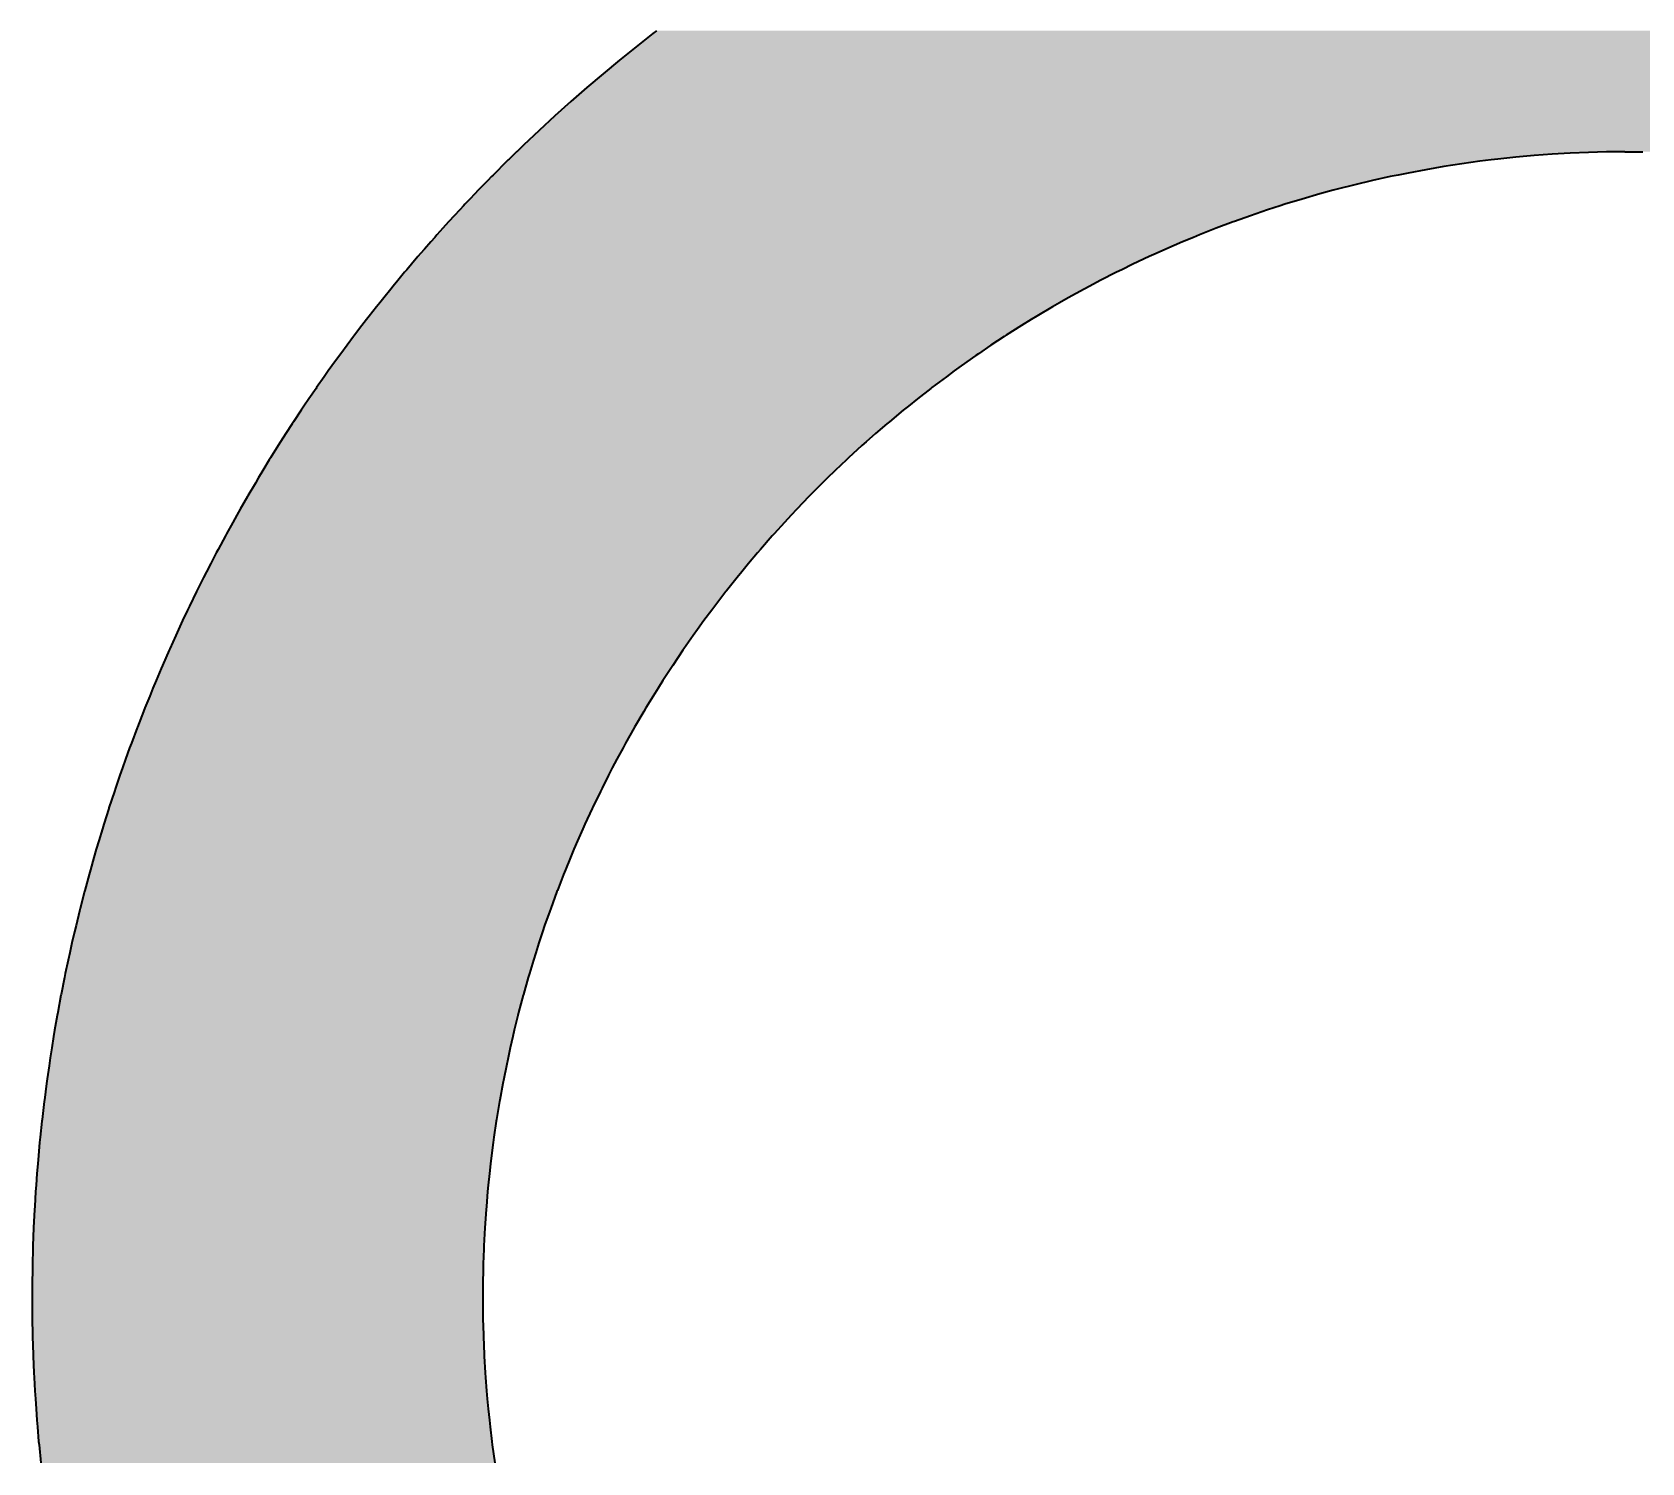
# Model space of a CAD drawing. Header units: inches. Extents: x -225 to -89, y -302 to -258.
# Drawn here: x -169.6341 to -169.4793, y -267.3157 to -267.1781 of the extents above; entities that cross this region are included whole.
import ezdxf

# ---------------------------------------------------------------- set-up
doc = ezdxf.new("R2010")
doc.units = ezdxf.units.IN
doc.header["$MEASUREMENT"] = 0
doc.layers.add('A-Elev-Line-01', color=252, linetype='Continuous', lineweight=35)

# ---------------------------------------------------------------- blocks, each defined once
blk = doc.blocks.new('*U15')
at = {"color": 40, "linetype": 'Continuous'}
for p, q in [((664.245, 1207.082), (664.04, 1206.926)), ((663.088, 1206.181), (662.146, 1205.423)), ((664.04, 1206.926), (663.088, 1206.181)), ((662.146, 1205.423), (661.215, 1204.653)), ((661.215, 1204.653), (660.293, 1203.871)), ((660.293, 1203.871), (659.382, 1203.076)), ((659.382, 1203.076), (658.482, 1202.269)), ((658.482, 1202.269), (657.593, 1201.45)), ((656.715, 1200.619), (656.327, 1200.242)), ((657.593, 1201.45), (656.715, 1200.619)), ((655.768, 1199.697), (655.627, 1199.556)), ((655.848, 1199.777), (655.768, 1199.697)), ((655.895, 1199.822), (655.848, 1199.777)), ((656.007, 1199.931), (655.895, 1199.822)), ((656.102, 1200.024), (656.007, 1199.931)), ((656.181, 1200.1), (656.102, 1200.024)), ((656.242, 1200.16), (656.181, 1200.1)), ((656.287, 1200.204), (656.242, 1200.16)), ((656.316, 1200.231), (656.287, 1200.204)), ((656.327, 1200.242), (656.316, 1200.231)), ((710.831, 1199.697), (709.813, 1199.556)), ((711.479, 1199.777), (710.831, 1199.697)), ((711.852, 1199.822), (711.479, 1199.777)), ((712.875, 1199.931), (711.852, 1199.822)), ((713.899, 1200.024), (712.875, 1199.931)), ((714.924, 1200.1), (713.899, 1200.024)), ((715.951, 1200.16), (714.924, 1200.1)), ((716.978, 1200.204), (715.951, 1200.16)), ((718.006, 1200.231), (716.978, 1200.204)), ((719.035, 1200.242), (718.006, 1200.231)), ((719.035, 1200.242), (720.063, 1200.237)), ((654.902, 1198.83), (654.686, 1198.609)), ((654.992, 1198.923), (654.902, 1198.83)), ((655.106, 1199.036), (654.992, 1198.923)), ((655.296, 1199.225), (655.106, 1199.036)), ((655.469, 1199.399), (655.296, 1199.225)), ((655.627, 1199.556), (655.469, 1199.399)), ((705.764, 1198.83), (704.76, 1198.609)), ((706.217, 1198.923), (705.764, 1198.83)), ((706.772, 1199.036), (706.217, 1198.923)), ((707.783, 1199.225), (706.772, 1199.036)), ((708.796, 1199.399), (707.783, 1199.225)), ((709.813, 1199.556), (708.796, 1199.399)), ((654.148, 1198.057), (653.951, 1197.849)), ((654.208, 1198.118), (654.148, 1198.057)), ((654.455, 1198.372), (654.208, 1198.118)), ((654.686, 1198.609), (654.455, 1198.372)), ((702.538, 1198.057), (701.77, 1197.849)), ((702.763, 1198.118), (702.538, 1198.057)), ((703.759, 1198.372), (702.763, 1198.118)), ((704.76, 1198.609), (703.759, 1198.372)), ((653.101, 1196.948), (652.794, 1196.617)), ((653.316, 1197.181), (653.101, 1196.948)), ((653.395, 1197.264), (653.316, 1197.181)), ((653.68, 1197.565), (653.395, 1197.264)), ((653.951, 1197.849), (653.68, 1197.565)), ((698.82, 1196.948), (697.846, 1196.617)), ((699.54, 1197.181), (698.82, 1196.948)), ((699.798, 1197.264), (699.54, 1197.181)), ((700.782, 1197.565), (699.798, 1197.264)), ((701.77, 1197.849), (700.782, 1197.565)), ((652.474, 1196.27), (652.148, 1195.908)), ((652.495, 1196.293), (652.474, 1196.27)), ((652.794, 1196.617), (652.495, 1196.293)), ((696.878, 1196.27), (695.915, 1195.908)), ((696.942, 1196.293), (696.878, 1196.27)), ((697.846, 1196.617), (696.942, 1196.293)), ((651.462, 1195.138), (651.105, 1194.731)), ((651.686, 1195.395), (651.462, 1195.138)), ((651.809, 1195.531), (651.686, 1195.395)), ((652.148, 1195.908), (651.809, 1195.531)), ((694.008, 1195.138), (693.064, 1194.731)), ((694.629, 1195.395), (694.008, 1195.138)), ((694.959, 1195.531), (694.629, 1195.395)), ((695.915, 1195.908), (694.959, 1195.531)), ((650.739, 1194.308), (650.366, 1193.871)), ((650.89, 1194.485), (650.739, 1194.308)), ((651.105, 1194.731), (650.89, 1194.485)), ((692.126, 1194.308), (691.196, 1193.871)), ((692.52, 1194.485), (692.126, 1194.308)), ((693.064, 1194.731), (692.52, 1194.485)), ((649.984, 1193.419), (649.597, 1192.952)), ((650.105, 1193.565), (649.984, 1193.419)), ((650.366, 1193.871), (650.105, 1193.565)), ((690.272, 1193.419), (689.355, 1192.952)), ((690.572, 1193.565), (690.272, 1193.419)), ((691.196, 1193.871), (690.572, 1193.565)), ((649.201, 1192.471), (648.801, 1191.976)), ((649.334, 1192.635), (649.201, 1192.471)), ((649.597, 1192.952), (649.334, 1192.635)), ((688.447, 1192.471), (687.545, 1191.976)), ((688.756, 1192.635), (688.447, 1192.471)), ((689.355, 1192.952), (688.756, 1192.635)), ((648.574, 1191.695), (648.395, 1191.466)), ((648.801, 1191.976), (648.574, 1191.695)), ((687.053, 1191.695), (686.652, 1191.466)), ((687.545, 1191.976), (687.053, 1191.695)), ((647.827, 1190.744), (647.568, 1190.405)), ((647.983, 1190.942), (647.827, 1190.744)), ((648.395, 1191.466), (647.983, 1190.942)), ((685.444, 1190.744), (684.891, 1190.405)), ((685.767, 1190.942), (685.444, 1190.744)), ((686.652, 1191.466), (685.767, 1190.942)), ((647.093, 1189.784), (646.725, 1189.288)), ((647.146, 1189.853), (647.093, 1189.784)), ((647.568, 1190.405), (647.146, 1189.853)), ((683.917, 1189.784), (683.164, 1189.288)), ((684.023, 1189.853), (683.917, 1189.784)), ((684.891, 1190.405), (684.023, 1189.853)), ((646.372, 1188.813), (646.297, 1188.709)), ((646.725, 1189.288), (646.372, 1188.813)), ((682.467, 1188.813), (682.314, 1188.709)), ((683.164, 1189.288), (682.467, 1188.813)), ((645.664, 1187.833), (645.438, 1187.511)), ((645.869, 1188.117), (645.664, 1187.833)), ((646.297, 1188.709), (645.869, 1188.117)), ((681.084, 1187.833), (680.642, 1187.511)), ((681.473, 1188.117), (681.084, 1187.833)), ((682.314, 1188.709), (681.473, 1188.117)), ((645.438, 1187.511), (645.003, 1186.892)), ((680.642, 1187.511), (679.82, 1186.892)), ((644.571, 1186.261), (644.288, 1185.846)), ((644.969, 1186.844), (644.571, 1186.261)), ((645.003, 1186.892), (644.969, 1186.844)), ((679.008, 1186.261), (678.492, 1185.846)), ((679.758, 1186.844), (679.008, 1186.261)), ((679.82, 1186.892), (679.758, 1186.844)), ((644.136, 1185.617), (643.7, 1184.959)), ((644.288, 1185.846), (644.136, 1185.617)), ((678.207, 1185.617), (677.416, 1184.959)), ((678.492, 1185.846), (678.207, 1185.617)), ((643.266, 1184.29), (642.965, 1183.822)), ((643.62, 1184.838), (643.266, 1184.29)), ((643.7, 1184.959), (643.62, 1184.838)), ((676.635, 1184.29), (676.107, 1183.822)), ((677.275, 1184.838), (676.635, 1184.29)), ((677.416, 1184.959), (677.275, 1184.838)), ((642.831, 1183.608), (642.397, 1182.914)), ((642.965, 1183.822), (642.831, 1183.608)), ((675.865, 1183.608), (675.106, 1182.914)), ((676.107, 1183.822), (675.865, 1183.608)), ((642.324, 1182.797), (641.967, 1182.208)), ((642.397, 1182.914), (642.324, 1182.797)), ((674.982, 1182.797), (674.359, 1182.208)), ((675.106, 1182.914), (674.982, 1182.797)), ((641.536, 1181.491), (641.107, 1180.762)), ((641.697, 1181.764), (641.536, 1181.491)), ((641.967, 1182.208), (641.697, 1181.764)), ((673.622, 1181.491), (672.897, 1180.762)), ((673.902, 1181.764), (673.622, 1181.491)), ((674.359, 1182.208), (673.902, 1181.764)), ((641.084, 1180.722), (640.684, 1180.021)), ((641.107, 1180.762), (641.084, 1180.722)), ((672.859, 1180.722), (672.183, 1180.021)), ((672.897, 1180.762), (672.859, 1180.722)), ((640.484, 1179.672), (640.261, 1179.269)), ((640.684, 1180.021), (640.484, 1179.672)), ((671.858, 1179.672), (671.482, 1179.269)), ((672.183, 1180.021), (671.858, 1179.672)), ((640.261, 1179.269), (639.899, 1178.614)), ((671.482, 1179.269), (670.89, 1178.614)), ((639.841, 1178.506), (639.427, 1177.732)), ((639.899, 1178.614), (639.841, 1178.506)), ((670.792, 1178.506), (670.115, 1177.732)), ((670.89, 1178.614), (670.792, 1178.506)), ((639.017, 1176.948), (638.772, 1176.476)), ((639.328, 1177.549), (639.017, 1176.948)), ((639.427, 1177.732), (639.328, 1177.549)), ((669.45, 1176.948), (669.062, 1176.476)), ((669.959, 1177.549), (669.45, 1176.948)), ((670.115, 1177.732), (669.959, 1177.549)), ((638.61, 1176.153), (638.229, 1175.395)), ((638.772, 1176.476), (638.61, 1176.153)), ((668.797, 1176.153), (668.195, 1175.395)), ((669.062, 1176.476), (668.797, 1176.153)), ((638.207, 1175.348), (637.811, 1174.533)), ((638.229, 1175.395), (638.207, 1175.348)), ((668.157, 1175.348), (667.531, 1174.533)), ((668.195, 1175.395), (668.157, 1175.348)), ((637.702, 1174.308), (637.421, 1173.708)), ((637.811, 1174.533), (637.702, 1174.308)), ((667.363, 1174.308), (666.917, 1173.708)), ((667.531, 1174.533), (667.363, 1174.308)), ((637.421, 1173.708), (637.189, 1173.213)), ((666.917, 1173.708), (666.56, 1173.213)), ((637.035, 1172.873), (636.69, 1172.112)), ((637.189, 1173.213), (637.035, 1172.873)), ((666.316, 1172.873), (665.786, 1172.112)), ((666.56, 1173.213), (666.316, 1172.873)), ((636.654, 1172.029), (636.282, 1171.176)), ((636.69, 1172.112), (636.654, 1172.029)), ((665.728, 1172.029), (665.154, 1171.176)), ((665.786, 1172.112), (665.728, 1172.029)), ((636.207, 1171.004), (635.916, 1170.313)), ((636.282, 1171.176), (636.207, 1171.004)), ((665.043, 1171.004), (664.594, 1170.313)), ((665.154, 1171.176), (665.043, 1171.004)), ((635.738, 1169.889), (635.557, 1169.442)), ((635.916, 1170.313), (635.738, 1169.889)), ((664.328, 1169.889), (664.047, 1169.442)), ((664.594, 1170.313), (664.328, 1169.889)), ((635.284, 1168.769), (635.204, 1168.563)), ((635.557, 1169.442), (635.284, 1168.769)), ((663.64, 1168.769), (663.515, 1168.563)), ((664.047, 1169.442), (663.64, 1168.769)), ((635.204, 1168.563), (634.858, 1167.675)), ((663.515, 1168.563), (662.996, 1167.675)), ((634.845, 1167.643), (634.522, 1166.779)), ((634.858, 1167.675), (634.845, 1167.643)), ((662.978, 1167.643), (662.491, 1166.779)), ((662.996, 1167.675), (662.978, 1167.643)), ((634.422, 1166.51), (634.193, 1165.875)), ((634.522, 1166.779), (634.422, 1166.51)), ((662.346, 1166.51), (662.001, 1165.875)), ((662.491, 1166.779), (662.346, 1166.51)), ((634.013, 1165.373), (633.872, 1164.963)), ((634.193, 1165.875), (634.013, 1165.373)), ((661.739, 1165.373), (661.525, 1164.963)), ((662.001, 1165.875), (661.739, 1165.373)), ((633.62, 1164.229), (633.559, 1164.044)), ((633.872, 1164.963), (633.62, 1164.229)), ((661.157, 1164.229), (661.064, 1164.044)), ((661.525, 1164.963), (661.157, 1164.229)), ((633.559, 1164.044), (633.254, 1163.118)), ((661.064, 1164.044), (660.617, 1163.118)), ((633.242, 1163.081), (632.96, 1162.184)), ((633.254, 1163.118), (633.242, 1163.081)), ((660.6, 1163.081), (660.185, 1162.184)), ((660.617, 1163.118), (660.6, 1163.081)), ((632.88, 1161.928), (632.675, 1161.244)), ((632.96, 1162.184), (632.88, 1161.928)), ((660.071, 1161.928), (659.768, 1161.244)), ((660.185, 1162.184), (660.071, 1161.928)), ((632.533, 1160.77), (632.398, 1160.298)), ((632.675, 1161.244), (632.533, 1160.77)), ((659.566, 1160.77), (659.366, 1160.298)), ((659.768, 1161.244), (659.566, 1160.77)), ((632.201, 1159.607), (632.13, 1159.345)), ((632.398, 1160.298), (632.201, 1159.607)), ((659.085, 1159.607), (658.979, 1159.345)), ((659.366, 1160.298), (659.085, 1159.607)), ((632.13, 1159.345), (631.886, 1158.44)), ((658.979, 1159.345), (658.628, 1158.44)), ((631.872, 1158.386), (631.624, 1157.422)), ((631.886, 1158.44), (631.872, 1158.386)), ((658.607, 1158.386), (658.25, 1157.422)), ((658.628, 1158.44), (658.607, 1158.386)), ((631.585, 1157.269), (631.387, 1156.452)), ((631.624, 1157.422), (631.585, 1157.269)), ((658.197, 1157.269), (657.909, 1156.452)), ((658.25, 1157.422), (658.197, 1157.269)), ((631.301, 1156.095), (631.16, 1155.476)), ((631.387, 1156.452), (631.301, 1156.095)), ((657.79, 1156.095), (657.583, 1155.476)), ((657.909, 1156.452), (657.79, 1156.095)), ((631.16, 1155.476), (631.032, 1154.916)), ((657.583, 1155.476), (657.406, 1154.916)), ((630.942, 1154.496), (630.779, 1153.734)), ((631.032, 1154.916), (630.942, 1154.496)), ((657.273, 1154.496), (657.045, 1153.734)), ((657.406, 1154.916), (657.273, 1154.496)), ((630.734, 1153.511), (630.542, 1152.548)), ((630.779, 1153.734), (630.734, 1153.511)), ((656.978, 1153.511), (656.707, 1152.548)), ((657.045, 1153.734), (656.978, 1153.511)), ((630.537, 1152.521), (630.352, 1151.527)), ((630.542, 1152.548), (630.537, 1152.521)), ((656.699, 1152.521), (656.436, 1151.527)), ((656.707, 1152.548), (656.699, 1152.521)), ((630.352, 1151.527), (630.321, 1151.36)), ((656.436, 1151.527), (656.394, 1151.36)), ((630.177, 1150.528), (630.115, 1150.169)), ((630.321, 1151.36), (630.177, 1150.528)), ((656.188, 1150.528), (656.105, 1150.169)), ((656.394, 1151.36), (656.188, 1150.528)), ((630.115, 1150.169), (630.014, 1149.527)), ((656.105, 1150.169), (655.956, 1149.527)), ((629.926, 1148.975), (629.86, 1148.521)), ((630.014, 1149.527), (629.926, 1148.975)), ((655.838, 1148.975), (655.741, 1148.521)), ((655.956, 1149.527), (655.838, 1148.975)), ((629.753, 1147.778), (629.718, 1147.512)), ((629.86, 1148.521), (629.753, 1147.778)), ((655.594, 1147.778), (655.541, 1147.512)), ((655.741, 1148.521), (655.594, 1147.778)), ((629.718, 1147.512), (629.595, 1146.58)), ((655.541, 1147.512), (655.372, 1146.58)), ((629.586, 1146.5), (629.467, 1145.486)), ((629.595, 1146.58), (629.586, 1146.5)), ((655.357, 1146.5), (655.189, 1145.486)), ((655.372, 1146.58), (655.357, 1146.5)), ((629.454, 1145.379), (629.359, 1144.469)), ((629.467, 1145.486), (629.454, 1145.379)), ((655.174, 1145.379), (655.038, 1144.469)), ((655.189, 1145.486), (655.174, 1145.379)), ((629.329, 1144.177), (629.263, 1143.449)), ((629.359, 1144.469), (629.329, 1144.177)), ((654.999, 1144.177), (654.903, 1143.449)), ((655.038, 1144.469), (654.999, 1144.177)), ((629.263, 1143.449), (629.22, 1142.973)), ((654.903, 1143.449), (654.847, 1142.973)), ((629.178, 1142.428), (629.127, 1141.768)), ((629.22, 1142.973), (629.178, 1142.428)), ((654.783, 1142.428), (654.717, 1141.768)), ((654.847, 1142.973), (654.783, 1142.428)), ((629.104, 1141.404), (629.05, 1140.561)), ((629.127, 1141.768), (629.104, 1141.404)), ((654.68, 1141.404), (654.609, 1140.561)), ((654.717, 1141.768), (654.68, 1141.404)), ((629.05, 1140.561), (629.041, 1140.38)), ((654.609, 1140.561), (654.594, 1140.38)), ((629.041, 1140.38), (628.99, 1139.354)), ((654.594, 1140.38), (654.523, 1139.354)), ((628.99, 1139.354), (628.952, 1138.329)), ((654.523, 1139.354), (654.469, 1138.329)), ((628.945, 1138.144), (628.925, 1137.304)), ((628.952, 1138.329), (628.945, 1138.144)), ((654.462, 1138.144), (654.431, 1137.304)), ((654.469, 1138.329), (654.462, 1138.144)), ((628.917, 1136.933), (628.91, 1136.278)), ((628.925, 1137.304), (628.917, 1136.933)), ((654.424, 1136.933), (654.41, 1136.278)), ((654.431, 1137.304), (654.424, 1136.933)), ((628.91, 1136.278), (628.905, 1135.723)), ((654.41, 1136.278), (654.407, 1135.723)), ((628.905, 1135.723), (628.906, 1135.251)), ((628.906, 1135.251), (628.909, 1134.512)), ((654.407, 1135.723), (654.404, 1135.251)), ((654.404, 1135.251), (654.412, 1134.512)), ((628.909, 1134.512), (628.914, 1134.225)), ((628.914, 1134.225), (628.929, 1133.301)), ((654.412, 1134.512), (654.415, 1134.225)), ((654.415, 1134.225), (654.44, 1133.301)), ((628.929, 1133.301), (628.932, 1133.199)), ((628.932, 1133.199), (628.963, 1132.174)), ((654.44, 1133.301), (654.442, 1133.199)), ((654.442, 1133.199), (654.486, 1132.174)), ((628.963, 1132.174), (628.966, 1132.091)), ((628.966, 1132.091), (629.007, 1131.15)), ((654.486, 1132.174), (654.491, 1132.091)), ((654.491, 1132.091), (654.545, 1131.15)), ((629.007, 1131.15), (629.019, 1130.881)), ((629.019, 1130.881), (629.062, 1130.126)), ((654.545, 1131.15), (654.565, 1130.881)), ((654.565, 1130.881), (654.621, 1130.126)), ((629.062, 1130.126), (629.088, 1129.673)), ((629.088, 1129.673), (629.128, 1129.104)), ((654.621, 1130.126), (654.662, 1129.673)), ((654.662, 1129.673), (654.713, 1129.104)), ((629.128, 1129.104), (629.173, 1128.465)), ((654.713, 1129.104), (654.781, 1128.465)), ((629.173, 1128.465), (629.205, 1128.084)), ((629.205, 1128.084), (629.274, 1127.258)), ((654.781, 1128.465), (654.821, 1128.084)), ((654.821, 1128.084), (654.922, 1127.258)), ((629.274, 1127.258), (629.293, 1127.065)), ((629.293, 1127.065), (629.392, 1126.053)), ((654.922, 1127.258), (654.946, 1127.065)), ((654.946, 1127.065), (655.085, 1126.053)), ((629.392, 1126.053), (629.392, 1126.049)), ((655.085, 1126.053), (655.086, 1126.049))]:
    blk.add_line(p, q, dxfattribs=at)
for points in [[(664.245, 1207.082), (664.04, 1206.926), (806.935, 1206.926)], [(663.088, 1206.181), (662.146, 1205.423), (806.935, 1205.423)], [(664.04, 1206.926), (663.088, 1206.181), (806.935, 1206.181)], [(662.146, 1205.423), (661.215, 1204.653), (806.935, 1204.653)], [(661.215, 1204.653), (660.293, 1203.871), (806.935, 1203.871)], [(660.293, 1203.871), (659.382, 1203.076), (806.935, 1203.076)], [(659.382, 1203.076), (658.482, 1202.269), (806.935, 1202.269)], [(658.482, 1202.269), (657.593, 1201.45), (806.935, 1201.45)], [(656.715, 1200.619), (656.327, 1200.242), (806.935, 1200.242)], [(657.593, 1201.45), (656.715, 1200.619), (806.935, 1200.619)], [(655.768, 1199.697), (655.627, 1199.556), (709.813, 1199.556)], [(655.848, 1199.777), (655.768, 1199.697), (710.831, 1199.697)], [(655.895, 1199.822), (655.848, 1199.777), (711.479, 1199.777)], [(656.007, 1199.931), (655.895, 1199.822), (711.852, 1199.822)], [(656.102, 1200.024), (656.007, 1199.931), (712.875, 1199.931)], [(656.181, 1200.1), (656.102, 1200.024), (713.899, 1200.024)], [(656.242, 1200.16), (656.181, 1200.1), (714.924, 1200.1)], [(656.287, 1200.204), (656.242, 1200.16), (715.951, 1200.16)], [(656.316, 1200.231), (656.287, 1200.204), (716.978, 1200.204)], [(656.327, 1200.242), (656.316, 1200.231), (718.006, 1200.231)], [(719.035, 1200.242), (720.063, 1200.237), (806.935, 1200.237)], [(654.902, 1198.83), (654.686, 1198.609), (704.76, 1198.609)], [(654.992, 1198.923), (654.902, 1198.83), (705.764, 1198.83)], [(655.106, 1199.036), (654.992, 1198.923), (706.217, 1198.923)], [(655.296, 1199.225), (655.106, 1199.036), (706.772, 1199.036)], [(655.469, 1199.399), (655.296, 1199.225), (707.783, 1199.225)], [(655.627, 1199.556), (655.469, 1199.399), (708.796, 1199.399)], [(654.148, 1198.057), (653.951, 1197.849), (701.77, 1197.849)], [(654.208, 1198.118), (654.148, 1198.057), (702.538, 1198.057)], [(654.455, 1198.372), (654.208, 1198.118), (702.763, 1198.118)], [(654.686, 1198.609), (654.455, 1198.372), (703.759, 1198.372)], [(653.101, 1196.948), (652.794, 1196.617), (697.846, 1196.617)], [(653.316, 1197.181), (653.101, 1196.948), (698.82, 1196.948)], [(653.395, 1197.264), (653.316, 1197.181), (699.54, 1197.181)], [(653.68, 1197.565), (653.395, 1197.264), (699.798, 1197.264)], [(653.951, 1197.849), (653.68, 1197.565), (700.782, 1197.565)], [(652.474, 1196.27), (652.148, 1195.908), (695.915, 1195.908)], [(652.495, 1196.293), (652.474, 1196.27), (696.878, 1196.27)], [(652.794, 1196.617), (652.495, 1196.293), (696.942, 1196.293)], [(651.462, 1195.138), (651.105, 1194.731), (693.064, 1194.731)], [(651.686, 1195.395), (651.462, 1195.138), (694.008, 1195.138)], [(651.809, 1195.531), (651.686, 1195.395), (694.629, 1195.395)], [(652.148, 1195.908), (651.809, 1195.531), (694.959, 1195.531)], [(650.739, 1194.308), (650.366, 1193.871), (691.196, 1193.871)], [(650.89, 1194.485), (650.739, 1194.308), (692.126, 1194.308)], [(651.105, 1194.731), (650.89, 1194.485), (692.52, 1194.485)], [(649.984, 1193.419), (649.597, 1192.952), (689.355, 1192.952)], [(650.105, 1193.565), (649.984, 1193.419), (690.272, 1193.419)], [(650.366, 1193.871), (650.105, 1193.565), (690.572, 1193.565)], [(649.201, 1192.471), (648.801, 1191.976), (687.545, 1191.976)], [(649.334, 1192.635), (649.201, 1192.471), (688.447, 1192.471)], [(649.597, 1192.952), (649.334, 1192.635), (688.756, 1192.635)], [(648.574, 1191.695), (648.395, 1191.466), (686.652, 1191.466)], [(648.801, 1191.976), (648.574, 1191.695), (687.053, 1191.695)], [(647.827, 1190.744), (647.568, 1190.405), (684.891, 1190.405)], [(647.983, 1190.942), (647.827, 1190.744), (685.444, 1190.744)], [(648.395, 1191.466), (647.983, 1190.942), (685.767, 1190.942)], [(647.093, 1189.784), (646.725, 1189.288), (683.164, 1189.288)], [(647.146, 1189.853), (647.093, 1189.784), (683.917, 1189.784)], [(647.568, 1190.405), (647.146, 1189.853), (684.023, 1189.853)], [(646.372, 1188.813), (646.297, 1188.709), (682.314, 1188.709)], [(646.725, 1189.288), (646.372, 1188.813), (682.467, 1188.813)], [(645.664, 1187.833), (645.438, 1187.511), (680.642, 1187.511)], [(645.869, 1188.117), (645.664, 1187.833), (681.084, 1187.833)], [(646.297, 1188.709), (645.869, 1188.117), (681.473, 1188.117)], [(645.438, 1187.511), (645.003, 1186.892), (679.82, 1186.892)], [(644.571, 1186.261), (644.288, 1185.846), (678.492, 1185.846)], [(644.969, 1186.844), (644.571, 1186.261), (679.008, 1186.261)], [(645.003, 1186.892), (644.969, 1186.844), (679.758, 1186.844)], [(644.136, 1185.617), (643.7, 1184.959), (677.416, 1184.959)], [(644.288, 1185.846), (644.136, 1185.617), (678.207, 1185.617)], [(643.266, 1184.29), (642.965, 1183.822), (676.107, 1183.822)], [(643.62, 1184.838), (643.266, 1184.29), (676.635, 1184.29)], [(643.7, 1184.959), (643.62, 1184.838), (677.275, 1184.838)], [(642.831, 1183.608), (642.397, 1182.914), (675.106, 1182.914)], [(642.965, 1183.822), (642.831, 1183.608), (675.865, 1183.608)], [(642.324, 1182.797), (641.967, 1182.208), (674.359, 1182.208)], [(642.397, 1182.914), (642.324, 1182.797), (674.982, 1182.797)], [(641.536, 1181.491), (641.107, 1180.762), (672.897, 1180.762)], [(641.697, 1181.764), (641.536, 1181.491), (673.622, 1181.491)], [(641.967, 1182.208), (641.697, 1181.764), (673.902, 1181.764)], [(641.084, 1180.722), (640.684, 1180.021), (672.183, 1180.021)], [(641.107, 1180.762), (641.084, 1180.722), (672.859, 1180.722)], [(640.484, 1179.672), (640.261, 1179.269), (671.482, 1179.269)], [(640.684, 1180.021), (640.484, 1179.672), (671.858, 1179.672)], [(640.261, 1179.269), (639.899, 1178.614), (670.89, 1178.614)], [(639.841, 1178.506), (639.427, 1177.732), (670.115, 1177.732)], [(639.899, 1178.614), (639.841, 1178.506), (670.792, 1178.506)], [(639.017, 1176.948), (638.772, 1176.476), (669.062, 1176.476)], [(639.328, 1177.549), (639.017, 1176.948), (669.45, 1176.948)], [(639.427, 1177.732), (639.328, 1177.549), (669.959, 1177.549)], [(638.61, 1176.153), (638.229, 1175.395), (668.195, 1175.395)], [(638.772, 1176.476), (638.61, 1176.153), (668.797, 1176.153)], [(638.207, 1175.348), (637.811, 1174.533), (667.531, 1174.533)], [(638.229, 1175.395), (638.207, 1175.348), (668.157, 1175.348)], [(637.702, 1174.308), (637.421, 1173.708), (666.917, 1173.708)], [(637.811, 1174.533), (637.702, 1174.308), (667.363, 1174.308)], [(637.421, 1173.708), (637.189, 1173.213), (666.56, 1173.213)], [(637.035, 1172.873), (636.69, 1172.112), (665.786, 1172.112)], [(637.189, 1173.213), (637.035, 1172.873), (666.316, 1172.873)], [(636.654, 1172.029), (636.282, 1171.176), (665.154, 1171.176)], [(636.69, 1172.112), (636.654, 1172.029), (665.728, 1172.029)], [(636.207, 1171.004), (635.916, 1170.313), (664.594, 1170.313)], [(636.282, 1171.176), (636.207, 1171.004), (665.043, 1171.004)], [(635.738, 1169.889), (635.557, 1169.442), (664.047, 1169.442)], [(635.916, 1170.313), (635.738, 1169.889), (664.328, 1169.889)], [(635.284, 1168.769), (635.204, 1168.563), (663.515, 1168.563)], [(635.557, 1169.442), (635.284, 1168.769), (663.64, 1168.769)], [(635.204, 1168.563), (634.858, 1167.675), (662.996, 1167.675)], [(634.845, 1167.643), (634.522, 1166.779), (662.491, 1166.779)], [(634.858, 1167.675), (634.845, 1167.643), (662.978, 1167.643)], [(634.422, 1166.51), (634.193, 1165.875), (662.001, 1165.875)], [(634.522, 1166.779), (634.422, 1166.51), (662.346, 1166.51)], [(634.013, 1165.373), (633.872, 1164.963), (661.525, 1164.963)], [(634.193, 1165.875), (634.013, 1165.373), (661.739, 1165.373)], [(633.62, 1164.229), (633.559, 1164.044), (661.064, 1164.044)], [(633.872, 1164.963), (633.62, 1164.229), (661.157, 1164.229)], [(633.559, 1164.044), (633.254, 1163.118), (660.617, 1163.118)], [(633.242, 1163.081), (632.96, 1162.184), (660.185, 1162.184)], [(633.254, 1163.118), (633.242, 1163.081), (660.6, 1163.081)], [(632.88, 1161.928), (632.675, 1161.244), (659.768, 1161.244)], [(632.96, 1162.184), (632.88, 1161.928), (660.071, 1161.928)], [(632.533, 1160.77), (632.398, 1160.298), (659.366, 1160.298)], [(632.675, 1161.244), (632.533, 1160.77), (659.566, 1160.77)], [(632.201, 1159.607), (632.13, 1159.345), (658.979, 1159.345)], [(632.398, 1160.298), (632.201, 1159.607), (659.085, 1159.607)], [(632.13, 1159.345), (631.886, 1158.44), (658.628, 1158.44)], [(631.872, 1158.386), (631.624, 1157.422), (658.25, 1157.422)], [(631.886, 1158.44), (631.872, 1158.386), (658.607, 1158.386)], [(631.585, 1157.269), (631.387, 1156.452), (657.909, 1156.452)], [(631.624, 1157.422), (631.585, 1157.269), (658.197, 1157.269)], [(631.301, 1156.095), (631.16, 1155.476), (657.583, 1155.476)], [(631.387, 1156.452), (631.301, 1156.095), (657.79, 1156.095)], [(631.16, 1155.476), (631.032, 1154.916), (657.406, 1154.916)], [(630.942, 1154.496), (630.779, 1153.734), (657.045, 1153.734)], [(631.032, 1154.916), (630.942, 1154.496), (657.273, 1154.496)], [(630.734, 1153.511), (630.542, 1152.548), (656.707, 1152.548)], [(630.779, 1153.734), (630.734, 1153.511), (656.978, 1153.511)], [(630.537, 1152.521), (630.352, 1151.527), (656.436, 1151.527)], [(630.542, 1152.548), (630.537, 1152.521), (656.699, 1152.521)], [(630.352, 1151.527), (630.321, 1151.36), (656.394, 1151.36)], [(630.177, 1150.528), (630.115, 1150.169), (656.105, 1150.169)], [(630.321, 1151.36), (630.177, 1150.528), (656.188, 1150.528)], [(630.115, 1150.169), (630.014, 1149.527), (655.956, 1149.527)], [(629.926, 1148.975), (629.86, 1148.521), (655.741, 1148.521)], [(630.014, 1149.527), (629.926, 1148.975), (655.838, 1148.975)], [(629.753, 1147.778), (629.718, 1147.512), (655.541, 1147.512)], [(629.86, 1148.521), (629.753, 1147.778), (655.594, 1147.778)], [(629.718, 1147.512), (629.595, 1146.58), (655.372, 1146.58)], [(629.586, 1146.5), (629.467, 1145.486), (655.189, 1145.486)], [(629.595, 1146.58), (629.586, 1146.5), (655.357, 1146.5)], [(629.454, 1145.379), (629.359, 1144.469), (655.038, 1144.469)], [(629.467, 1145.486), (629.454, 1145.379), (655.174, 1145.379)], [(629.329, 1144.177), (629.263, 1143.449), (654.903, 1143.449)], [(629.359, 1144.469), (629.329, 1144.177), (654.999, 1144.177)], [(629.263, 1143.449), (629.22, 1142.973), (654.847, 1142.973)], [(629.178, 1142.428), (629.127, 1141.768), (654.717, 1141.768)], [(629.22, 1142.973), (629.178, 1142.428), (654.783, 1142.428)], [(629.104, 1141.404), (629.05, 1140.561), (654.609, 1140.561)], [(629.127, 1141.768), (629.104, 1141.404), (654.68, 1141.404)], [(629.05, 1140.561), (629.041, 1140.38), (654.594, 1140.38)], [(629.041, 1140.38), (628.99, 1139.354), (654.523, 1139.354)], [(628.99, 1139.354), (628.952, 1138.329), (654.469, 1138.329)], [(628.945, 1138.144), (628.925, 1137.304), (654.431, 1137.304)], [(628.952, 1138.329), (628.945, 1138.144), (654.462, 1138.144)], [(628.917, 1136.933), (628.91, 1136.278), (654.41, 1136.278)], [(628.925, 1137.304), (628.917, 1136.933), (654.424, 1136.933)], [(628.91, 1136.278), (628.905, 1135.723), (654.407, 1135.723)], [(628.905, 1135.723), (628.906, 1135.251), (654.404, 1135.251)], [(628.906, 1135.251), (628.909, 1134.512), (654.412, 1134.512)], [(628.909, 1134.512), (628.914, 1134.225), (654.415, 1134.225)], [(628.914, 1134.225), (628.929, 1133.301), (654.44, 1133.301)], [(628.929, 1133.301), (628.932, 1133.199), (654.442, 1133.199)], [(628.932, 1133.199), (628.963, 1132.174), (654.486, 1132.174)], [(628.963, 1132.174), (628.966, 1132.091), (654.491, 1132.091)], [(628.966, 1132.091), (629.007, 1131.15), (654.545, 1131.15)], [(629.007, 1131.15), (629.019, 1130.881), (654.565, 1130.881)], [(629.019, 1130.881), (629.062, 1130.126), (654.621, 1130.126)], [(629.062, 1130.126), (629.088, 1129.673), (654.662, 1129.673)], [(629.088, 1129.673), (629.128, 1129.104), (654.713, 1129.104)], [(629.128, 1129.104), (629.173, 1128.465), (654.781, 1128.465)], [(629.173, 1128.465), (629.205, 1128.084), (654.821, 1128.084)], [(629.205, 1128.084), (629.274, 1127.258), (654.922, 1127.258)], [(629.274, 1127.258), (629.293, 1127.065), (654.946, 1127.065)], [(629.293, 1127.065), (629.392, 1126.053), (655.085, 1126.053)], [(629.392, 1126.053), (629.392, 1126.049), (655.086, 1126.049)]]:
    blk.add_solid(points, dxfattribs=at)
at = {"color": 40, "linetype": 'Continuous', "extrusion": (0, 0, -1)}
for points in [[(-664.245, 1207.082), (-806.935, 1207.082), (-806.935, 1206.926)], [(-663.088, 1206.181), (-806.935, 1206.181), (-806.935, 1205.423)], [(-664.04, 1206.926), (-806.935, 1206.926), (-806.935, 1206.181)], [(-662.146, 1205.423), (-806.935, 1205.423), (-806.935, 1204.653)], [(-661.215, 1204.653), (-806.935, 1204.653), (-806.935, 1203.871)], [(-660.293, 1203.871), (-806.935, 1203.871), (-806.935, 1203.076)], [(-659.382, 1203.076), (-806.935, 1203.076), (-806.935, 1202.269)], [(-658.482, 1202.269), (-806.935, 1202.269), (-806.935, 1201.45)], [(-656.715, 1200.619), (-806.935, 1200.619), (-806.935, 1200.242)], [(-657.593, 1201.45), (-806.935, 1201.45), (-806.935, 1200.619)], [(-655.768, 1199.697), (-710.831, 1199.697), (-709.813, 1199.556)], [(-655.848, 1199.777), (-711.479, 1199.777), (-710.831, 1199.697)], [(-655.895, 1199.822), (-711.852, 1199.822), (-711.479, 1199.777)], [(-656.007, 1199.931), (-712.875, 1199.931), (-711.852, 1199.822)], [(-656.102, 1200.024), (-713.899, 1200.024), (-712.875, 1199.931)], [(-656.181, 1200.1), (-714.924, 1200.1), (-713.899, 1200.024)], [(-656.242, 1200.16), (-715.951, 1200.16), (-714.924, 1200.1)], [(-656.287, 1200.204), (-716.978, 1200.204), (-715.951, 1200.16)], [(-656.316, 1200.231), (-718.006, 1200.231), (-716.978, 1200.204)], [(-656.327, 1200.242), (-719.035, 1200.242), (-718.006, 1200.231)], [(-719.035, 1200.242), (-806.935, 1200.242), (-806.935, 1200.237)], [(-654.902, 1198.83), (-705.764, 1198.83), (-704.76, 1198.609)], [(-654.992, 1198.923), (-706.217, 1198.923), (-705.764, 1198.83)], [(-655.106, 1199.036), (-706.772, 1199.036), (-706.217, 1198.923)], [(-655.296, 1199.225), (-707.783, 1199.225), (-706.772, 1199.036)], [(-655.469, 1199.399), (-708.796, 1199.399), (-707.783, 1199.225)], [(-655.627, 1199.556), (-709.813, 1199.556), (-708.796, 1199.399)], [(-654.148, 1198.057), (-702.538, 1198.057), (-701.77, 1197.849)], [(-654.208, 1198.118), (-702.763, 1198.118), (-702.538, 1198.057)], [(-654.455, 1198.372), (-703.759, 1198.372), (-702.763, 1198.118)], [(-654.686, 1198.609), (-704.76, 1198.609), (-703.759, 1198.372)], [(-653.101, 1196.948), (-698.82, 1196.948), (-697.846, 1196.617)], [(-653.316, 1197.181), (-699.54, 1197.181), (-698.82, 1196.948)], [(-653.395, 1197.264), (-699.798, 1197.264), (-699.54, 1197.181)], [(-653.68, 1197.565), (-700.782, 1197.565), (-699.798, 1197.264)], [(-653.951, 1197.849), (-701.77, 1197.849), (-700.782, 1197.565)], [(-652.474, 1196.27), (-696.878, 1196.27), (-695.915, 1195.908)], [(-652.495, 1196.293), (-696.942, 1196.293), (-696.878, 1196.27)], [(-652.794, 1196.617), (-697.846, 1196.617), (-696.942, 1196.293)], [(-651.462, 1195.138), (-694.008, 1195.138), (-693.064, 1194.731)], [(-651.686, 1195.395), (-694.629, 1195.395), (-694.008, 1195.138)], [(-651.809, 1195.531), (-694.959, 1195.531), (-694.629, 1195.395)], [(-652.148, 1195.908), (-695.915, 1195.908), (-694.959, 1195.531)], [(-650.739, 1194.308), (-692.126, 1194.308), (-691.196, 1193.871)], [(-650.89, 1194.485), (-692.52, 1194.485), (-692.126, 1194.308)], [(-651.105, 1194.731), (-693.064, 1194.731), (-692.52, 1194.485)], [(-649.984, 1193.419), (-690.272, 1193.419), (-689.355, 1192.952)], [(-650.105, 1193.565), (-690.572, 1193.565), (-690.272, 1193.419)], [(-650.366, 1193.871), (-691.196, 1193.871), (-690.572, 1193.565)], [(-649.201, 1192.471), (-688.447, 1192.471), (-687.545, 1191.976)], [(-649.334, 1192.635), (-688.756, 1192.635), (-688.447, 1192.471)], [(-649.597, 1192.952), (-689.355, 1192.952), (-688.756, 1192.635)], [(-648.574, 1191.695), (-687.053, 1191.695), (-686.652, 1191.466)], [(-648.801, 1191.976), (-687.545, 1191.976), (-687.053, 1191.695)], [(-647.827, 1190.744), (-685.444, 1190.744), (-684.891, 1190.405)], [(-647.983, 1190.942), (-685.767, 1190.942), (-685.444, 1190.744)], [(-648.395, 1191.466), (-686.652, 1191.466), (-685.767, 1190.942)], [(-647.093, 1189.784), (-683.917, 1189.784), (-683.164, 1189.288)], [(-647.146, 1189.853), (-684.023, 1189.853), (-683.917, 1189.784)], [(-647.568, 1190.405), (-684.891, 1190.405), (-684.023, 1189.853)], [(-646.372, 1188.813), (-682.467, 1188.813), (-682.314, 1188.709)], [(-646.725, 1189.288), (-683.164, 1189.288), (-682.467, 1188.813)], [(-645.664, 1187.833), (-681.084, 1187.833), (-680.642, 1187.511)], [(-645.869, 1188.117), (-681.473, 1188.117), (-681.084, 1187.833)], [(-646.297, 1188.709), (-682.314, 1188.709), (-681.473, 1188.117)], [(-645.438, 1187.511), (-680.642, 1187.511), (-679.82, 1186.892)], [(-644.571, 1186.261), (-679.008, 1186.261), (-678.492, 1185.846)], [(-644.969, 1186.844), (-679.758, 1186.844), (-679.008, 1186.261)], [(-645.003, 1186.892), (-679.82, 1186.892), (-679.758, 1186.844)], [(-644.136, 1185.617), (-678.207, 1185.617), (-677.416, 1184.959)], [(-644.288, 1185.846), (-678.492, 1185.846), (-678.207, 1185.617)], [(-643.266, 1184.29), (-676.635, 1184.29), (-676.107, 1183.822)], [(-643.62, 1184.838), (-677.275, 1184.838), (-676.635, 1184.29)], [(-643.7, 1184.959), (-677.416, 1184.959), (-677.275, 1184.838)], [(-642.831, 1183.608), (-675.865, 1183.608), (-675.106, 1182.914)], [(-642.965, 1183.822), (-676.107, 1183.822), (-675.865, 1183.608)], [(-642.324, 1182.797), (-674.982, 1182.797), (-674.359, 1182.208)], [(-642.397, 1182.914), (-675.106, 1182.914), (-674.982, 1182.797)], [(-641.536, 1181.491), (-673.622, 1181.491), (-672.897, 1180.762)], [(-641.697, 1181.764), (-673.902, 1181.764), (-673.622, 1181.491)], [(-641.967, 1182.208), (-674.359, 1182.208), (-673.902, 1181.764)], [(-641.084, 1180.722), (-672.859, 1180.722), (-672.183, 1180.021)], [(-641.107, 1180.762), (-672.897, 1180.762), (-672.859, 1180.722)], [(-640.484, 1179.672), (-671.858, 1179.672), (-671.482, 1179.269)], [(-640.684, 1180.021), (-672.183, 1180.021), (-671.858, 1179.672)], [(-640.261, 1179.269), (-671.482, 1179.269), (-670.89, 1178.614)], [(-639.841, 1178.506), (-670.792, 1178.506), (-670.115, 1177.732)], [(-639.899, 1178.614), (-670.89, 1178.614), (-670.792, 1178.506)], [(-639.017, 1176.948), (-669.45, 1176.948), (-669.062, 1176.476)], [(-639.328, 1177.549), (-669.959, 1177.549), (-669.45, 1176.948)], [(-639.427, 1177.732), (-670.115, 1177.732), (-669.959, 1177.549)], [(-638.61, 1176.153), (-668.797, 1176.153), (-668.195, 1175.395)], [(-638.772, 1176.476), (-669.062, 1176.476), (-668.797, 1176.153)], [(-638.207, 1175.348), (-668.157, 1175.348), (-667.531, 1174.533)], [(-638.229, 1175.395), (-668.195, 1175.395), (-668.157, 1175.348)], [(-637.702, 1174.308), (-667.363, 1174.308), (-666.917, 1173.708)], [(-637.811, 1174.533), (-667.531, 1174.533), (-667.363, 1174.308)], [(-637.421, 1173.708), (-666.917, 1173.708), (-666.56, 1173.213)], [(-637.035, 1172.873), (-666.316, 1172.873), (-665.786, 1172.112)], [(-637.189, 1173.213), (-666.56, 1173.213), (-666.316, 1172.873)], [(-636.654, 1172.029), (-665.728, 1172.029), (-665.154, 1171.176)], [(-636.69, 1172.112), (-665.786, 1172.112), (-665.728, 1172.029)], [(-636.207, 1171.004), (-665.043, 1171.004), (-664.594, 1170.313)], [(-636.282, 1171.176), (-665.154, 1171.176), (-665.043, 1171.004)], [(-635.738, 1169.889), (-664.328, 1169.889), (-664.047, 1169.442)], [(-635.916, 1170.313), (-664.594, 1170.313), (-664.328, 1169.889)], [(-635.284, 1168.769), (-663.64, 1168.769), (-663.515, 1168.563)], [(-635.557, 1169.442), (-664.047, 1169.442), (-663.64, 1168.769)], [(-635.204, 1168.563), (-663.515, 1168.563), (-662.996, 1167.675)], [(-634.845, 1167.643), (-662.978, 1167.643), (-662.491, 1166.779)], [(-634.858, 1167.675), (-662.996, 1167.675), (-662.978, 1167.643)], [(-634.422, 1166.51), (-662.346, 1166.51), (-662.001, 1165.875)], [(-634.522, 1166.779), (-662.491, 1166.779), (-662.346, 1166.51)], [(-634.013, 1165.373), (-661.739, 1165.373), (-661.525, 1164.963)], [(-634.193, 1165.875), (-662.001, 1165.875), (-661.739, 1165.373)], [(-633.62, 1164.229), (-661.157, 1164.229), (-661.064, 1164.044)], [(-633.872, 1164.963), (-661.525, 1164.963), (-661.157, 1164.229)], [(-633.559, 1164.044), (-661.064, 1164.044), (-660.617, 1163.118)], [(-633.242, 1163.081), (-660.6, 1163.081), (-660.185, 1162.184)], [(-633.254, 1163.118), (-660.617, 1163.118), (-660.6, 1163.081)], [(-632.88, 1161.928), (-660.071, 1161.928), (-659.768, 1161.244)], [(-632.96, 1162.184), (-660.185, 1162.184), (-660.071, 1161.928)], [(-632.533, 1160.77), (-659.566, 1160.77), (-659.366, 1160.298)], [(-632.675, 1161.244), (-659.768, 1161.244), (-659.566, 1160.77)], [(-632.201, 1159.607), (-659.085, 1159.607), (-658.979, 1159.345)], [(-632.398, 1160.298), (-659.366, 1160.298), (-659.085, 1159.607)], [(-632.13, 1159.345), (-658.979, 1159.345), (-658.628, 1158.44)], [(-631.872, 1158.386), (-658.607, 1158.386), (-658.25, 1157.422)], [(-631.886, 1158.44), (-658.628, 1158.44), (-658.607, 1158.386)], [(-631.585, 1157.269), (-658.197, 1157.269), (-657.909, 1156.452)], [(-631.624, 1157.422), (-658.25, 1157.422), (-658.197, 1157.269)], [(-631.301, 1156.095), (-657.79, 1156.095), (-657.583, 1155.476)], [(-631.387, 1156.452), (-657.909, 1156.452), (-657.79, 1156.095)], [(-631.16, 1155.476), (-657.583, 1155.476), (-657.406, 1154.916)], [(-630.942, 1154.496), (-657.273, 1154.496), (-657.045, 1153.734)], [(-631.032, 1154.916), (-657.406, 1154.916), (-657.273, 1154.496)], [(-630.734, 1153.511), (-656.978, 1153.511), (-656.707, 1152.548)], [(-630.779, 1153.734), (-657.045, 1153.734), (-656.978, 1153.511)], [(-630.537, 1152.521), (-656.699, 1152.521), (-656.436, 1151.527)], [(-630.542, 1152.548), (-656.707, 1152.548), (-656.699, 1152.521)], [(-630.352, 1151.527), (-656.436, 1151.527), (-656.394, 1151.36)], [(-630.177, 1150.528), (-656.188, 1150.528), (-656.105, 1150.169)], [(-630.321, 1151.36), (-656.394, 1151.36), (-656.188, 1150.528)], [(-630.115, 1150.169), (-656.105, 1150.169), (-655.956, 1149.527)], [(-629.926, 1148.975), (-655.838, 1148.975), (-655.741, 1148.521)], [(-630.014, 1149.527), (-655.956, 1149.527), (-655.838, 1148.975)], [(-629.753, 1147.778), (-655.594, 1147.778), (-655.541, 1147.512)], [(-629.86, 1148.521), (-655.741, 1148.521), (-655.594, 1147.778)], [(-629.718, 1147.512), (-655.541, 1147.512), (-655.372, 1146.58)], [(-629.586, 1146.5), (-655.357, 1146.5), (-655.189, 1145.486)], [(-629.595, 1146.58), (-655.372, 1146.58), (-655.357, 1146.5)], [(-629.454, 1145.379), (-655.174, 1145.379), (-655.038, 1144.469)], [(-629.467, 1145.486), (-655.189, 1145.486), (-655.174, 1145.379)], [(-629.329, 1144.177), (-654.999, 1144.177), (-654.903, 1143.449)], [(-629.359, 1144.469), (-655.038, 1144.469), (-654.999, 1144.177)], [(-629.263, 1143.449), (-654.903, 1143.449), (-654.847, 1142.973)], [(-629.178, 1142.428), (-654.783, 1142.428), (-654.717, 1141.768)], [(-629.22, 1142.973), (-654.847, 1142.973), (-654.783, 1142.428)], [(-629.104, 1141.404), (-654.68, 1141.404), (-654.609, 1140.561)], [(-629.127, 1141.768), (-654.717, 1141.768), (-654.68, 1141.404)], [(-629.05, 1140.561), (-654.609, 1140.561), (-654.594, 1140.38)], [(-629.041, 1140.38), (-654.594, 1140.38), (-654.523, 1139.354)], [(-628.99, 1139.354), (-654.523, 1139.354), (-654.469, 1138.329)], [(-628.945, 1138.144), (-654.462, 1138.144), (-654.431, 1137.304)], [(-628.952, 1138.329), (-654.469, 1138.329), (-654.462, 1138.144)], [(-628.917, 1136.933), (-654.424, 1136.933), (-654.41, 1136.278)], [(-628.925, 1137.304), (-654.431, 1137.304), (-654.424, 1136.933)], [(-628.91, 1136.278), (-654.41, 1136.278), (-654.407, 1135.723)], [(-628.905, 1135.723), (-654.407, 1135.723), (-654.404, 1135.251)], [(-628.906, 1135.251), (-654.404, 1135.251), (-654.412, 1134.512)], [(-628.909, 1134.512), (-654.412, 1134.512), (-654.415, 1134.225)], [(-628.914, 1134.225), (-654.415, 1134.225), (-654.44, 1133.301)], [(-628.929, 1133.301), (-654.44, 1133.301), (-654.442, 1133.199)], [(-628.932, 1133.199), (-654.442, 1133.199), (-654.486, 1132.174)], [(-628.963, 1132.174), (-654.486, 1132.174), (-654.491, 1132.091)], [(-628.966, 1132.091), (-654.491, 1132.091), (-654.545, 1131.15)], [(-629.007, 1131.15), (-654.545, 1131.15), (-654.565, 1130.881)], [(-629.019, 1130.881), (-654.565, 1130.881), (-654.621, 1130.126)], [(-629.062, 1130.126), (-654.621, 1130.126), (-654.662, 1129.673)], [(-629.088, 1129.673), (-654.662, 1129.673), (-654.713, 1129.104)], [(-629.128, 1129.104), (-654.713, 1129.104), (-654.781, 1128.465)], [(-629.173, 1128.465), (-654.781, 1128.465), (-654.821, 1128.084)], [(-629.205, 1128.084), (-654.821, 1128.084), (-654.922, 1127.258)], [(-629.274, 1127.258), (-654.922, 1127.258), (-654.946, 1127.065)], [(-629.293, 1127.065), (-654.946, 1127.065), (-655.085, 1126.053)], [(-629.392, 1126.053), (-655.085, 1126.053), (-655.086, 1126.049)]]:
    blk.add_solid(points, dxfattribs=at)
blk = doc.blocks.new('144')
at = {"color": 40, "linetype": 'Continuous', "xscale": 0.0016989692132326, "yscale": 0.0016989692132326, "zscale": 0.0016989692132326}
blk.add_blockref('*U15', (-317.90032, 38.28806), dxfattribs=at)

msp = doc.modelspace()

# ---------------------------------------------------------------- block references
at = {"layer": 'A-Elev-Line-01'}
msp.add_blockref('144', (147.19772, -307.51684), dxfattribs=at)

doc.saveas('drawing.dxf')
